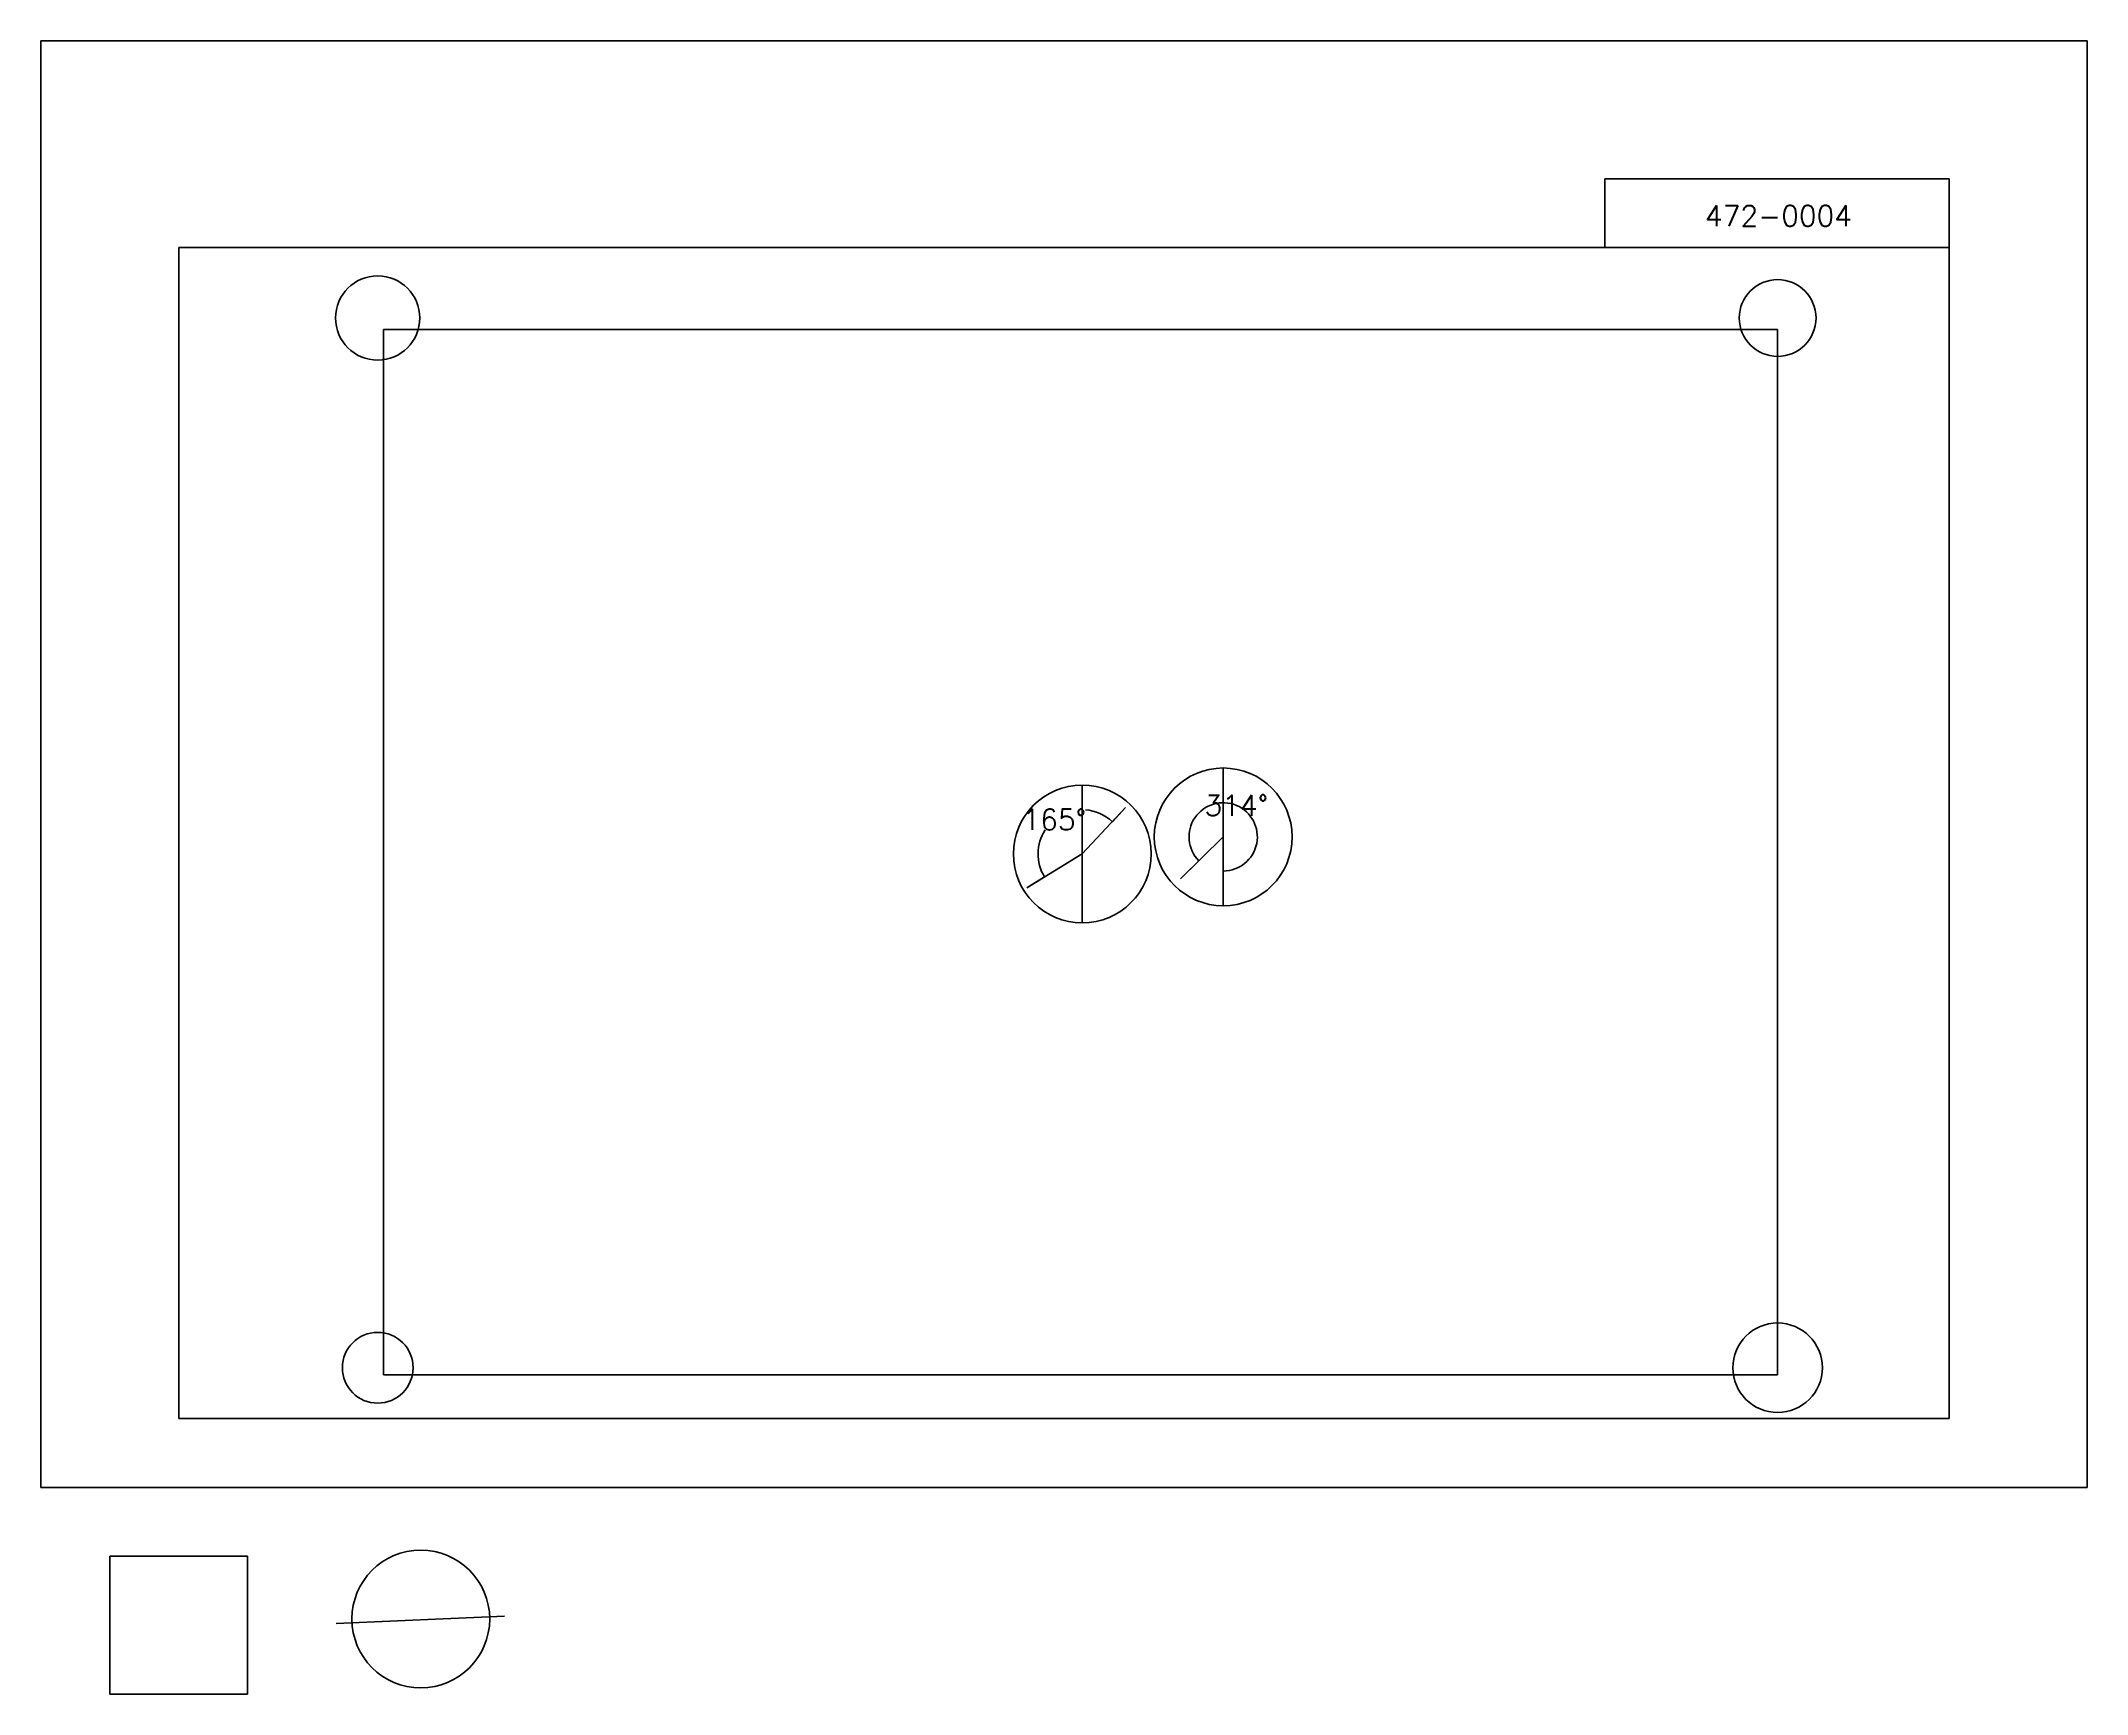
# Model space of a CAD drawing. Extents: x 0 to 1485000, y -150000 to 1050000.
import ezdxf

# ---------------------------------------------------------------- set-up
doc = ezdxf.new("R2010")
doc.units = 0
doc.header["$MEASUREMENT"] = 0
doc.layers.get('0').update_dxf_attribs({"linetype": 'CONTINUOUS'})
doc.layers.get('Defpoints').update_dxf_attribs({"linetype": 'CONTINUOUS'})
for name, color, linetype in [('_0-0_', 7, 'CONTINUOUS'), ('_0-1_V-nasSTD', 7, 'CONTINUOUS'), ('_0-2_番号', 7, 'CONTINUOUS'), ('ADD_LINE', 7, 'CONTINUOUS'), ('文字', 7, 'CONTINUOUS'), ('画像', 7, 'CONTINUOUS')]:
    doc.layers.add(name, color=color, linetype=linetype)
doc.styles.get("Standard").update_dxf_attribs({"font": 'txt', "height": 15000, "bigfont": 'bigfont.shx'})
doc.dimstyles.get("Standard").update_dxf_attribs({"dimtxt": 0.18, "dimasz": 0.18, "dimexe": 0.18, "dimexo": 0.0625, "dimgap": 0.09, "dimtad": 0, "dimtih": 1, "dimtoh": 1, "dimdec": 4, "dimzin": 0, "dimdsep": 46, "dimtxsty": 'Standard', "dimcen": 0.09, "dimadec": 0, "dimazin": 0, "dimtfac": 1, "dimtdec": 4, "dimtofl": 0, "dimtmove": 0, "dimatfit": 3, "dimfxl": 1, "dimtolj": 1, "dimtzin": 0, "dimarcsym": 0})
picture_1 = doc.add_image_def('image1.jpg', size_in_pixel=(800, 600))

# ---------------------------------------------------------------- blocks, each defined once
blk = doc.blocks.new('-000-CCURVE_ORG002')
at = {"layer": '_0-0_', "color": 5, "linetype": 'Continuous'}
for p, q in [((30, -10), (10, -10)), ((10, -10), (10, -30)), ((30, -30), (30, -10)), ((10, -30), (30, -30))]:
    blk.add_line(p, q, dxfattribs=at)
blk = doc.blocks.new('-008-$$ATRU$$11$$背景色$$色$$0_0_0')
at = {"layer": '_0-2_番号'}
blk.add_blockref('-000-CCURVE_ORG002', (0, 0), dxfattribs=at)
blk = doc.blocks.new('*D34')
at = {"layer": '_0-0_', "color": 0, "linetype": 'Continuous', "lineweight": -2}
for p, q in [((787220, 493433), (777659, 483243)), ((715647, 435350), (728387, 443143))]:
    blk.add_line(p, q, dxfattribs=at)
for start, end in [(46.826113, 85.94205), (147.206756, 211.453975)]:
    blk.add_arc((755729, 459868), 32052, start, end, dxfattribs=at)
at = {"layer": '_0-0_', "color": 0}
for points in [[(777659, 483243), (777659, 483243), (777659, 483243)], [(728386, 443143), (728386, 443143), (728386, 443143)]]:
    blk.add_solid(points, dxfattribs=at)
at = {"layer": 'Defpoints', "color": 0}
for p in [(787220, 493433), (726318, 472609), (755729, 459868), (715646, 435350)]:
    blk.add_point(p, dxfattribs=at)
at = {"layer": '_0-0_', "color": 0, "linetype": 'Continuous', "insert": (735497, 484728), "char_height": 15000, "attachment_point": 5}
blk.add_mtext('\\A1;165%%d', dxfattribs=at)
blk = doc.blocks.new('*D35')
at = {"layer": '_0-0_', "color": 0, "linetype": 'Continuous', "lineweight": -2}
for p, q in [((826942, 441720), (840328, 454859)), ((858031, 422234), (858031, 447429))]:
    blk.add_line(p, q, dxfattribs=at)
blk.add_arc((858031, 472234), 24805, 270.000416, 224.464538, dxfattribs=at)
at = {"layer": '_0-0_', "color": 0}
for points in [[(840328, 454859), (840328, 454859), (840328, 454859)], [(858031, 447429), (858031, 447429), (858031, 447429)]]:
    blk.add_solid(points, dxfattribs=at)
at = {"layer": 'Defpoints', "color": 0}
for p in [(882010, 478579), (858031, 472234), (826942, 441720), (858031, 422234)]:
    blk.add_point(p, dxfattribs=at)
at = {"layer": '_0-0_', "color": 0, "linetype": 'Continuous', "insert": (867630, 495106), "char_height": 15000, "attachment_point": 5}
blk.add_mtext('\\A1;314%%d', dxfattribs=at)

msp = doc.modelspace()

# ---------------------------------------------------------------- linework, layer by layer
at = {"color": 5, "linetype": 'Continuous'}
for centre, radius in [((244424.4, 848880.595), 30579.2687), ((1260424.4, 848880.595), 27848.33235), ((1260424.4, 86880.595), 32483.49996), ((244424.4, 86880.595), 25672.78835)]:
    msp.add_circle(centre, radius, dxfattribs=at)
at = {"layer": '_0-1_V-nasSTD', "color": 7, "linetype": 'Continuous'}
for p, q in [((1485000, 1050000), (0, 1050000)), ((0, 1050000), (0, 0)), ((1485000, 1050000), (0, 1050000)), ((0, 1050000), (0, 0)), ((1485000, 0), (1485000, 1050000)), ((1485000, 0), (1485000, 1050000)), ((1135000, 950000), (1135000, 900000)), ((1135000, 950000), (1385000, 950000)), ((1385000, 950000), (1385000, 900000)), ((1385000, 900000), (100000, 900000)), ((100000, 900000), (100000, 50000)), ((1385000, 50000), (1385000, 900000)), ((100000, 50000), (1385000, 50000)), ((0, 0), (1485000, 0)), ((0, 0), (1485000, 0))]:
    msp.add_line(p, q, dxfattribs=at)
at = {"layer": 'ADD_LINE', "color": 1, "linetype": 'Continuous'}
for p, q in [((858030.78789, 522234), (858030.78789, 422234)), ((755728.78789, 509868), (755728.78789, 409868)), ((214262.32302, -98799.56876), (336470.78129, -93322.43898))]:
    msp.add_line(p, q, dxfattribs=at)
at = {"layer": 'ADD_LINE', "color": 5, "linetype": 'Continuous'}
for p, q in [((755728.78789, 459868), (787220, 493433)), ((826941.5, 441720), (858030.78789, 472234)), ((858030.78789, 472234), (858030.78789, 422234)), ((715646.5, 435349.5), (755728.78789, 459868))]:
    msp.add_line(p, q, dxfattribs=at)
at = {"layer": 'ADD_LINE', "color": 5, "linetype": 'ByBlock'}
for centre in [(858030.78789, 472234), (755728.78789, 459868), (275704.61091, -95468.83904)]:
    msp.add_circle(centre, 50000, dxfattribs=at)

# ---------------------------------------------------------------- block references
at = {"layer": '_0-0_', "xscale": 5000, "yscale": 5000, "zscale": 5000}
msp.add_blockref('-008-$$ATRU$$11$$背景色$$色$$0_0_0', (0, 0), dxfattribs=at)

# ---------------------------------------------------------------- texts
at = {"layer": '文字', "linetype": 'Continuous'}
msp.add_text('472-0004', height=15000, dxfattribs=at).set_placement((1207698.06436, 915464.91089))

# ---------------------------------------------------------------- dimensions: what is measured, and where the dimension line sits
at = {"layer": '_0-0_', "color": 5, "linetype": 'Continuous'}
for base, center, p1, p2, picture, middle in [((882010.27085, 478579.34771), (858030.78789, 472234), (826941.5, 441720), (858030.78789, 422234), '*D35', (867630.21815, 495106.4253)), ((726317.62438, 472608.67886), (755728.78789, 459868), (715646.5, 435349.5), (787220, 493433), '*D34', (735496.88183, 484727.83536))]:
    dim = msp.add_angular_dim_3p(base=base, center=center, p1=p1, p2=p2, dimstyle='Standard', override={"dimtmove": 2}, dxfattribs=at)
    dim.commit()
    dim.dimension.update_dxf_attribs({"geometry": picture, "text_midpoint": middle})

# ---------------------------------------------------------------- pictures from other files: only their frames are drawn
at = {"layer": '画像', "color": 5, "linetype": 'Continuous'}
image = msp.add_image(picture_1, insert=(248591.5, 81647.5), size_in_units=(1011846.43242, 758884.82432), dxfattribs=at)
image.dxf.flags = 7

doc.saveas('drawing.dxf')
